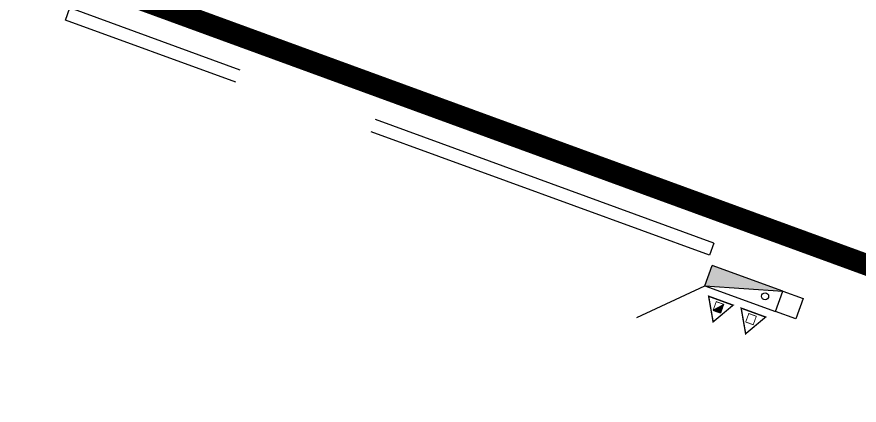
# Model space of a CAD drawing. Extents: x -11 to 40589024741, y -2 to 3380586937.
# Drawn here: x 40588206616 to 40588214461, y 3380230264 to 3380233880 of the extents above; entities that cross this region are included whole.
import ezdxf

# ---------------------------------------------------------------- set-up
doc = ezdxf.new("R2010")
doc.units = 0
doc.header["$LTSCALE"] = 10
doc.header["$MEASUREMENT"] = 0
doc.linetypes.add('10平面$0$DASH', pattern=[0.35, 0.25, -0.1])
doc.layers.get('Defpoints').update_dxf_attribs({"color": 210})
for name, color, linetype in [('0-WALL', 252, 'Continuous'), ('10平面$0$WINDOW', 4, 'Continuous'), ('SB_ZF消火栓', 10, 'Continuous'), ('SB_ZF消火栓M', 10, 'Continuous')]:
    doc.layers.add(name, color=color, linetype=linetype)

# ---------------------------------------------------------------- blocks, each defined once
blk = doc.blocks.new('A$C5D961328')
at = {"layer": 'SB_ZF消火栓', "linetype": 'Continuous'}
h = blk.add_hatch(dxfattribs=at)
h.set_pattern_fill('ANSI31', color=256, scale=129.3304319997598, angle=270, style=0)
h.set_pattern_definition([(44.99999999999999, (-18410.04444813095, -5691.867754715495), (11.43130318510198, -11.43130318510198), [])])
h.paths.add_polyline_path([(227.5258717204415, 343.3663691864058), (227.5258717204415, 427.4436816851376), (152.9473650656146, 427.4436816851376), (152.9473650656146, 343.3663691864058)])
h = blk.add_hatch(dxfattribs=at)
h.set_pattern_fill('ANSI31', color=256, scale=129.3304319997598, angle=270, style=0)
h.set_pattern_definition([(44.99999999999999, (-18087.50355421724, -5691.867754715495), (11.43130318510198, -11.43130318510198), [])])
h.paths.add_polyline_path([(550.0667656341539, 343.3663691864058), (550.0667656341539, 427.4436816851376), (475.4882589788613, 427.4436816851376), (475.4882589788613, 343.3663691864058)])
at = {"layer": 'SB_ZF消火栓'}
blk.add_hatch(color=256, dxfattribs=at).paths.add_polyline_path([(0.03306321617856156, 39.99165254246327), (700.0330632161786, 39.99165254246327), (700.0330632161786, 239.9916525424633)])
for p, q in [((1195.007810046765, 734.9663993730501), (700.0330632161786, 239.9916525424633)), ((700.0330632161786, 239.9916525424633), (0.03306321617856156, 239.9916525424633)), ((0.03306321617856156, 239.9916525424633), (0.03306321617856156, 39.99165254246327)), ((700.0330632161786, 239.9916525424633), (0.03306321617856156, 39.99165254246327)), ((700.0330632161786, 239.9916525424633), (700.0330632161786, 39.99165254246327)), ((0.03306321617856156, 39.99165254246327), (700.0330632161786, 39.99165254246327))]:
    blk.add_line(p, q, dxfattribs=at)
at = {"layer": 'SB_ZF消火栓', "linetype": 'Continuous'}
for points, const_width in [([(311.6345487593644, 320.6704251095362), (190.3130340618518, 530.8054526171472), (68.99151936387352, 320.6704251095362), (311.6345487593644, 320.6704251095362), (190.3130340618518, 530.8054526171472)], 12.93304319997598), ([(634.1754426728439, 320.6704251095362), (512.8539279753313, 530.8054526171472), (391.5324132775859, 320.6704251095362), (634.1754426728439, 320.6704251095362), (512.8539279753313, 530.8054526171472)], 12.93304319997598), ([(227.5258717204415, 343.3663691864058), (227.5258717204415, 427.4436816851376), (152.9473650656146, 427.4436816851376), (152.9473650656146, 343.3663691864058), (227.5258717204415, 343.3663691864058)], 7.759825919985592), ([(550.0667656341539, 343.3663691864058), (550.0667656341539, 427.4436816851376), (475.4882589788613, 427.4436816851376), (475.4882589788613, 343.3663691864058), (550.0667656341539, 343.3663691864058)], 7.759825919985592)]:
    blk.add_lwpolyline(points, dxfattribs=dict(at, const_width=const_width))
at = {"layer": 'SB_ZF消火栓', "color": 1}
blk.add_circle((140.0330632161786, 139.9916525424633), 32.5, dxfattribs=at)
blk = doc.blocks.new('10平面$0$$DorLib2D$00000126')
at = {"color": 0, "linetype": 'Continuous'}
for p, q in [((-0.5319999999956053, 0.5), (-0.5319999999956053, 0.900000000000091)), ((0.5320000000047003, 0.900000000000091), (0.5320000000047003, 0.5000000000002274))]:
    blk.add_line(p, q, dxfattribs=at)
at = {"color": 0, "linetype": '10平面$0$DASH'}
for p, q in [((-0.5319999999956053, 0.900000000000091), (0.5320000000047003, 0.900000000000091)), ((-0.5319999999956053, 0.5), (0.5320000000047003, 0.5000000000002274))]:
    blk.add_line(p, q, dxfattribs=at)

msp = doc.modelspace()

# ---------------------------------------------------------------- hatches: boundary and pattern name
at = {"layer": '0-WALL'}
h = msp.add_hatch(dxfattribs=at)
h.set_pattern_fill('草坪或沼泽', color=256, scale=400, angle=-0.2002566359973439)
h.set_pattern_definition([(359.7997433640027, (40586781652.23563, 3380096977.4066), (1605.582436069863, 1594.398018370559), [240, -48, 64, -48, 240, -960]), (359.7997433640027, (40586781572.40391, 3380097025.685915), (1605.582436069863, 1594.398018370559), [160, -120, 240, -120, 160, -800]), (359.7997433640027, (40586782134.63737, 3380097663.72473), (1605.582436069863, 1594.398018370559), [200, -80, 200, -1120]), (359.7997433640027, (40586781335.7607, 3380097986.51888), (1605.582436069863, 1594.398018370559), [80, -160, 80, -1280]), (89.79974336400268, (40586781495.75972, 3380097985.959663), (-1594.398018370559, 1605.582436069863), [143.9999999999999, -1456]), (89.79974336400268, (40586781972.40147, 3380097024.28786), (-1594.398018370559, 1605.582436069863), [159.9999999999999, -1440]), (89.79974336400268, (40586782374.6359, 3380097662.8859), (-1594.398018370559, 1605.582436069863), [159.9999999999999, -1440]), (44.79974336400269, (40586782180.34427, 3380097007.560975), (5.592208849759004, 1599.99022725065), [160, -2102.7416992]), (134.7997433640026, (40586781764.34681, 3380097009.014949), (-1599.99022725065, 5.592208849759004), [160, -2102.741699199999]), (63.23469218400269, (40586782132.37251, 3380097015.728695), (5.59220893125007, 1599.990227220076), [160, -3417.7087632]), (75.76349989400268, (40586782052.40098, 3380097024.008257), (5.592208906717815, 1599.990226980322), [159.9999999999999, -6436.969001599999]), (75.76349989400268, (40586782454.63541, 3380097662.606292), (5.592208906717815, 1599.990226980322), [128, -6468.969001599999]), (75.76349989400268, (40586781527.75951, 3380097985.847823), (5.592208906717815, 1599.990226980322), [112, -6484.969001599998]), (103.8359868340026, (40586781892.40195, 3380097024.567471), (5.592208790911286, 1599.990226980727), [160, -6436.9690016]), (103.8359868340026, (40586782294.63638, 3380097663.165513), (5.592208790911286, 1599.990226980727), [128, -6468.9690016]), (103.8359868340026, (40586781463.75992, 3380097986.071505), (5.592208790911286, 1599.990226980727), [112, -6484.9690016]), (116.3647945640027, (40586781812.37448, 3380097016.847134), (5.592208209553178, 1599.990227222599), [159.9999999999999, -3417.706876319998])])
edge = h.paths.add_edge_path()
edge.add_line((40588347473.74732, 3380325610.238097), (40588347683.54144, 3380326090.42787))
edge.add_line((40588347683.54144, 3380326090.42787), (40588351031.62238, 3380333884.752417))
edge.add_line((40588351031.62238, 3380333884.752417), (40588372861.52964, 3380393921.616653))
edge.add_line((40588372861.52964, 3380393921.616653), (40588366317.64748, 3380408240.876073))
edge.add_line((40588366317.64748, 3380408240.876073), (40588343550.44849, 3380418434.399735))
edge.add_line((40588343550.44849, 3380418434.399735), (40588326726.77381, 3380429801.632178))
edge.add_line((40588326726.77381, 3380429801.632178), (40588259625.31542, 3380459844.866894))
edge.add_line((40588259625.31542, 3380459844.866894), (40588073765.91951, 3380212575.66465))
edge.add_line((40588073765.91951, 3380212575.66465), (40588074114.24911, 3380212476.750173))
edge.add_line((40588074114.24911, 3380212476.750173), (40588253152.5882, 3380450673.037109))
edge.add_line((40588253152.5882, 3380450673.037109), (40588254435.22427, 3380450204.422307))
edge.add_line((40588254435.22426, 3380450204.422312), (40588256320.90167, 3380455368.658761))
edge.add_line((40588256320.90168, 3380455368.658754), (40588326766.81535, 3380429630.545198))
edge.add_line((40588326766.81535, 3380429630.5452), (40588324880.26955, 3380424466.932958))
edge.add_line((40588324880.26955, 3380424466.93296), (40588331455.15974, 3380422064.756639))
edge.add_line((40588331455.15974, 3380422064.756637), (40588332483.92516, 3380424880.513825))
edge.add_line((40588332483.92516, 3380424880.513825), (40588335301.73654, 3380423850.997883))
edge.add_line((40588335301.73654, 3380423850.997883), (40588334273.03025, 3380421035.31484))
edge.add_line((40588334273.03025, 3380421035.31484), (40588353055.22745, 3380414173.051638))
edge.add_line((40588353055.22745, 3380414173.051638), (40588361187.80811, 3380410524.8103))
edge.add_arc((40588348999.16582, 3380398232.729486), 17310.63983173795, -14.619993948344586, 45.2420907396521, ccw=False)
edge.add_line((40588365749.30704, 3380393863.402212), (40588366656.65319, 3380393529.94107))
edge.add_line((40588366656.65319, 3380393529.94107), (40588371065.31603, 3380391919.168731))
edge.add_line((40588371065.31603, 3380391919.168731), (40588346912.35277, 3380325815.879339))
edge.add_line((40588346912.35277, 3380325815.879339), (40588347473.74732, 3380325610.238097))

# ---------------------------------------------------------------- linework, layer by layer
at = {"layer": '0-WALL', "color": 20, "true_color": 0xf72408, "const_width": 200.0000000000001}
msp.add_lwpolyline([(40588089757.16908, 3380219628.731724), (40588083180.85894, 3380201629.203375), (40588257603.73141, 3380137902.038649), (40588282723.98868, 3380206656.82238), (40588124769.27721, 3380264367.177512)], close=True, dxfattribs=at)
at = {"layer": 'Defpoints', "color": 7}
msp.add_lwpolyline([(40588213938.57611, 3380231255.998797), (40588213869.94158, 3380231068.14433), (40588213682.08711, 3380231136.778864), (40588213750.72164, 3380231324.633331)], close=True, dxfattribs=at)

# ---------------------------------------------------------------- block references
at = {"layer": '10平面$0$WINDOW', "xscale": 6000, "yscale": 300, "zscale": 300, "rotation": 159.9297114489383}
msp.add_blockref('10平面$0$$DorLib2D$00000126', (40588210160.67065, 3380233008.812818), dxfattribs=at)
at = {"layer": 'SB_ZF消火栓M', "rotation": 159.9297115541991}
msp.add_blockref('A$C5D961328', (40588213764.47675, 3380231362.185038), dxfattribs=at)

doc.saveas('drawing.dxf')
